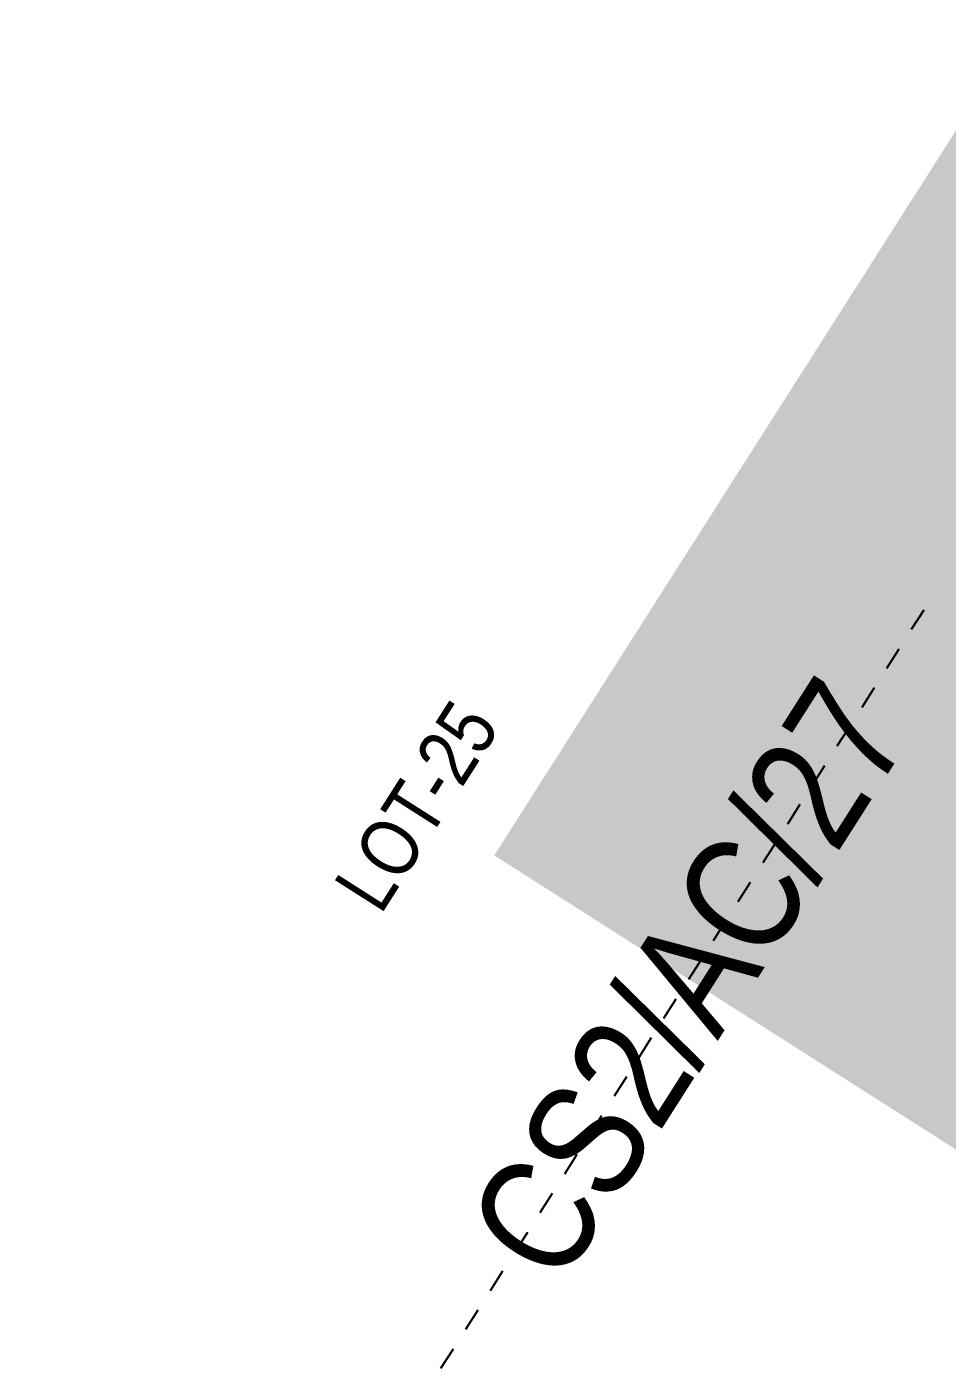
# Model space of a CAD drawing. Extents: x 218857 to 219044, y 632203 to 632441.
# Drawn here: x 218970.33 to 218974.32, y 632271.59 to 632277.41 of the extents above; entities that cross this region are included whole.
import ezdxf
from ezdxf.enums import TextEntityAlignment as Align

# ---------------------------------------------------------------- set-up
doc = ezdxf.new("R2018")
doc.units = 0
doc.header["$MEASUREMENT"] = 0
doc.linetypes.add('TRAZOS', pattern=[19.049999999999997, 12.7, -6.35])
doc.layers.get('0').update_dxf_attribs({"color": 4})
doc.layers.add('PC_T7200_002_SG-GRAL-HIDDEN DATA', color=150, linetype='TRAZOS', true_color=0x007fff, plot=False)
doc.layers.add('PC_T7200_522_SG-LOT 25-AXLE COUNTER', color=7, linetype='Continuous', true_color=0xff0002)
doc.styles.add('ARIAL NARROW', font='ARIALN.TTF')
doc.styles.get("Standard").update_dxf_attribs({"font": 'arial.ttf'})

# ---------------------------------------------------------------- blocks, each defined once
blk = doc.blocks.new('*U41')
at = {"style": 'ARIAL NARROW'}
for tag, height, flags, p in [('AT018', 0.25, 9, (-3.502438253801311, 4.539475526440926)), ('AT008', 0.25, 9, (-3.502438253812526, 4.139475526440926)), ('AT004', 0.25, 9, (-3.502438253823741, 3.739475526440926)), ('AT000', 0.25, 8, (-3.502438253834957, 3.339475526440927)), ('AT003', 0.25, 8, (-3.502438253846171, 2.939475526440927)), ('AT001', 0.5, 8, (-3.502481887116497, 1.539475526440928)), ('GIS01', 0.25, 9, (-3.502481887136124, 0.8394755264409282)), ('GIS02', 0.25, 9, (-3.502481887147339, 0.4394755264409281)), ('GIS03', 0.25, 9, (-3.502481887158554, 0.03947552644092833)), ('GIS04', 0.25, 9, (-3.50248188716977, -0.3605244735590714)), ('GIS05', 0.25, 9, (-3.502481887180984, -0.7605244735590719)), ('GIS06', 0.25, 9, (-3.5024818871922, -1.160524473559072)), ('GIS07', 0.25, 9, (-3.502481887203415, -1.560524473559072)), ('GIS08', 0.25, 9, (-3.50248188721463, -1.960524473559072)), ('GIS09', 0.25, 9, (-3.502481887225846, -2.360524473559072)), ('GIS10', 0.25, 9, (-3.502481887237061, -2.760524473559072))]:
    blk.add_attdef(tag, text='', height=height, rotation=359.9999999983935, dxfattribs=dict(at, flags=flags)).set_placement(p, align=Align.MIDDLE_CENTER)
at = {"lineweight": 30, "flags": 104}
for tag, p in [('X=INSERTIONPOINT', (-8.493485320704986, 2.574008268736391)), ('Y=INSERTIONPOINT', (-8.493273155857231, 2.174008268736385))]:
    blk.add_attdef(tag, text='', height=0.25, dxfattribs=at).set_placement(p, align=Align.MIDDLE_CENTER)
at = {"style": 'ARIAL NARROW', "flags": 9}
for tag, rotation, p in [('AT006', 359.9999999983935, (-0.5024818871164972, 1.539475526356814)), ('AT005', 359.9999999983935, (2.497518112883503, 1.5394755262727)), ('AT007', 314.9999999983935, (5.285906460531821, 1.53947552619452))]:
    blk.add_attdef(tag, text='', height=0.25, rotation=rotation, dxfattribs=at).set_placement(p, align=Align.MIDDLE_LEFT)
blk = doc.blocks.new('*U160')
at = {"layer": 'PC_T7200_002_SG-GRAL-HIDDEN DATA', "linetype": 'TRAZOS', "ltscale": 0.005}
blk.add_line((5.451311377142058, -0.8653023950558655), (1.451311377142059, -0.8653023952122448), dxfattribs=at)
at = {"lineweight": 30}
for tag, p in [('Y=INSERTIONPOINT', (8.442102645925392, -1.499835137094466)), ('X=INSERTIONPOINT', (8.4423148108, -1.899835137094458))]:
    blk.add_attdef(tag, text='', height=0.25, rotation=179.9999999987485, dxfattribs=at).set_placement(p, align=Align.MIDDLE_CENTER)
at = {"style": 'ARIAL NARROW'}
for tag, height, flags, p in [('GIS10', 0.25, 9, (3.451311376973951, 3.434697604865946)), ('GIS09', 0.25, 9, (3.451311376989589, 3.034697604865946)), ('GIS08', 0.25, 9, (3.451311377005227, 2.634697604865945)), ('GIS07', 0.25, 9, (3.451311377020865, 2.234697604865945)), ('GIS06', 0.25, 9, (3.451311377036503, 1.834697604865944)), ('GIS05', 0.25, 9, (3.451311377052141, 1.434697604865945)), ('GIS04', 0.25, 9, (3.451311377067778, 1.034697604865944)), ('GIS03', 0.25, 9, (3.451311377083417, 0.634697604865945)), ('GIS02', 0.25, 9, (3.451311377099055, 0.2346976048659448)), ('GIS01', 0.25, 9, (3.451311377114692, -0.1653023951340546)), ('AT001', 0.5, 8, (3.451311377142059, -0.8653023951340549)), ('AT003', 0.25, 8, (3.451267743965719, -2.265302395134056)), ('AT000', 0.25, 8, (3.451267743981357, -2.665302395134057)), ('AT004', 0.25, 9, (3.451267743996995, -3.065302395134056)), ('AT008', 0.25, 9, (3.451267744012633, -3.465302395134057)), ('AT018', 0.25, 9, (3.45126774402827, -3.865302395134056))]:
    blk.add_attdef(tag, text='', height=height, rotation=180.0000000022399, dxfattribs=dict(at, flags=flags)).set_placement(p, align=Align.MIDDLE_CENTER)
at = {"style": 'ARIAL NARROW', "flags": 9}
for tag, rotation, p in [('AT007', 135.0000000022399, (-5.337076970506262, -0.8653023954776354)), ('AT005', 180.0000000022399, (-2.548688622857942, -0.865302395368624)), ('AT006', 180.0000000022399, (0.4513113771420594, -0.8653023952513396))]:
    blk.add_attdef(tag, text='', height=0.25, rotation=rotation, dxfattribs=at).set_placement(p, align=Align.MIDDLE_LEFT)

msp = doc.modelspace()

# ---------------------------------------------------------------- block references
at = {"layer": 'PC_T7200_522_SG-LOT 25-AXLE COUNTER'}
ref = msp.add_blockref('*U41', (218970.8017566225, 632279.2046747359), dxfattribs=dict(at, rotation=55.15152175685955))
lines = msp.add_mtext('Y=632279.205', dxfattribs={"layer": '0', "insert": (218967.0446150657, 632277.5528205594), "char_height": 2.5, "attachment_point": 1, "rotation": 55.151521755253086, "bg_fill": 1, "box_fill_scale": 1, "bg_fill_color": 7, "bg_fill_true_color": 16777215, "bg_fill_transparency": 0})
ref.add_attrib('Y=INSERTIONPOINT', '', (218967.0446150657, 632277.5528205594), dxfattribs={"flags": 10}).embed_mtext(lines)
lines = msp.add_mtext('X=218970.802', dxfattribs={"layer": '0', "insert": (218966.7163735854, 632277.7814196246), "char_height": 2.5, "attachment_point": 1, "rotation": 55.151521755253086, "bg_fill": 1, "box_fill_scale": 1, "bg_fill_color": 7, "bg_fill_true_color": 16777215, "bg_fill_transparency": 0})
ref.add_attrib('X=INSERTIONPOINT', '', (218966.7163735854, 632277.7814196246), dxfattribs={"flags": 10}).embed_mtext(lines)
ref = msp.add_blockref('*U160', (218975.7862584676, 632275.7226936881), dxfattribs=dict(at, rotation=237.5029209241402))
lines = msp.add_mtext('Y=632275.723', dxfattribs={"layer": '0', "insert": (218972.6961549704, 632273.5990360631), "char_height": 2.5, "attachment_point": 1, "rotation": 57.5029209258138, "bg_fill": 1, "box_fill_scale": 1, "bg_fill_color": 7, "bg_fill_true_color": 16777215, "bg_fill_transparency": 0})
ref.add_attrib('Y=INSERTIONPOINT', '', (218972.6961549704, 632273.5990360631), dxfattribs={"flags": 36}).embed_mtext(lines)
lines = msp.add_mtext('X=218975.786', dxfattribs={"layer": '0', "insert": (218972.3588108781, 632273.8139755087), "char_height": 2.5, "attachment_point": 1, "rotation": 57.5029209258138, "bg_fill": 1, "box_fill_scale": 1, "bg_fill_color": 7, "bg_fill_true_color": 16777215, "bg_fill_transparency": 0})
ref.add_attrib('X=INSERTIONPOINT', '', (218972.3588108781, 632273.8139755087), dxfattribs={"flags": 36}).embed_mtext(lines)
ref.add_attrib('AT001', 'CS2/AC/27', dxfattribs={"layer": '0', "height": 0.4999999999999999, "rotation": 57.5029209258138, "style": 'ARIAL NARROW'}).set_placement((218973.202206272, 632273.276682096), align=Align.MIDDLE_CENTER)
ref.add_attrib('AT003', 'LOT-25', dxfattribs={"layer": '0', "height": 0.2499999999999999, "rotation": 57.5029209258138, "style": 'ARIAL NARROW'}).set_placement((218972.0214433437, 632274.0288781535), align=Align.MIDDLE_CENTER)

doc.saveas('drawing.dxf')
